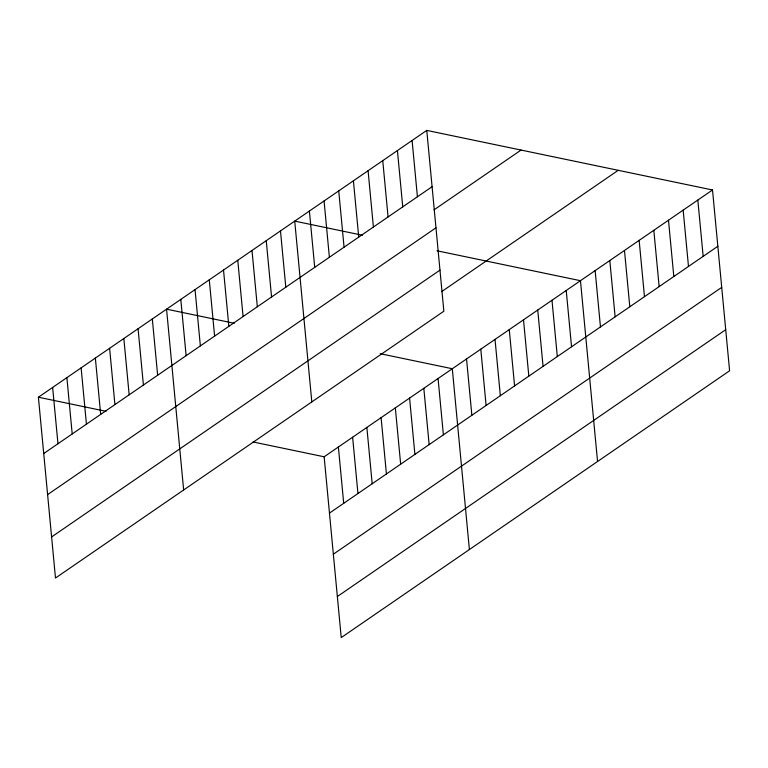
<?xml version="1.0" encoding="UTF-8"?>
<svg xmlns="http://www.w3.org/2000/svg" width="768" height="768" viewBox="0 0 768 768"><rect width="100%" height="100%" fill="white"/><g stroke="black" fill="none" stroke-linecap="round" stroke-linejoin="round"><path stroke-width="1.15" d="M426.768 130.406L443.856 311.213L55.488 578.026L38.4 397.219L426.768 130.406L712.512 189.974L729.6 370.781L341.232 637.594L324.144 456.787L712.512 189.974M43.718 453.523L432.086 186.71M434.006 209.866L521.059 150.058M47.606 494.611L435.974 227.798M51.61 536.938L439.978 270.125M441.552 291.686L618.211 170.314M329.462 513.101L717.83 246.288M333.35 554.179L721.718 287.366M337.354 596.515L725.712 329.702M362.39 235.229L294.72 221.117L311.818 401.933M437.021 250.79L580.464 280.694L597.552 461.501M234.23 323.28L166.56 309.168L183.648 489.974M380.198 353.702L452.304 368.736L469.392 549.552M38.4 397.219L106.07 411.322M253.142 441.984L324.144 456.787M697.834 200.054L703.162 256.368M683.165 210.134L688.483 266.448M668.496 220.214L673.814 276.518M653.818 230.294L659.146 286.598M639.149 240.374L644.477 296.678M624.48 250.454L629.798 306.758M609.811 260.534L615.13 316.838M595.133 270.614L600.461 326.918M566.227 290.477L571.546 346.781M551.981 300.259L557.309 356.563M537.744 310.042L543.062 366.346M523.507 319.824L528.826 376.138M509.261 329.606L514.589 385.92M495.024 339.389L500.342 395.702M480.787 349.171L486.106 405.485M466.541 358.954L471.869 415.267M438.067 378.518L443.386 434.832M412.099 140.486L417.418 196.79M423.821 388.31L429.149 444.614M397.421 150.566L402.749 206.87M409.584 398.093L414.902 454.397M382.752 160.637L388.07 216.95M395.338 407.875L400.666 464.179M368.083 170.717L373.402 227.03M381.101 417.658L386.429 473.962M353.405 180.797L358.733 237.11M366.864 427.44L372.182 483.744M338.736 190.877L344.064 247.19M352.618 437.222L357.946 493.526M324.067 200.957L329.386 257.27M338.381 447.005L343.709 503.318M309.398 211.037L314.717 267.35M280.483 230.899L285.802 287.213M266.246 240.682L271.565 296.995M252 250.464L257.328 306.778M237.763 260.256L243.082 316.56M223.517 270.038L228.845 326.342M209.28 279.821L214.608 336.125M195.043 289.603L200.362 345.907M180.797 299.386L186.125 355.69M152.323 318.95L157.642 375.264M138.077 328.733L143.405 385.046M123.84 338.515L129.168 394.829M109.603 348.298L114.922 404.611M95.357 358.08L100.685 414.394M81.12 367.862L86.438 424.176M66.883 377.645L72.202 433.958M52.637 387.437L57.965 443.741"/></g></svg>
